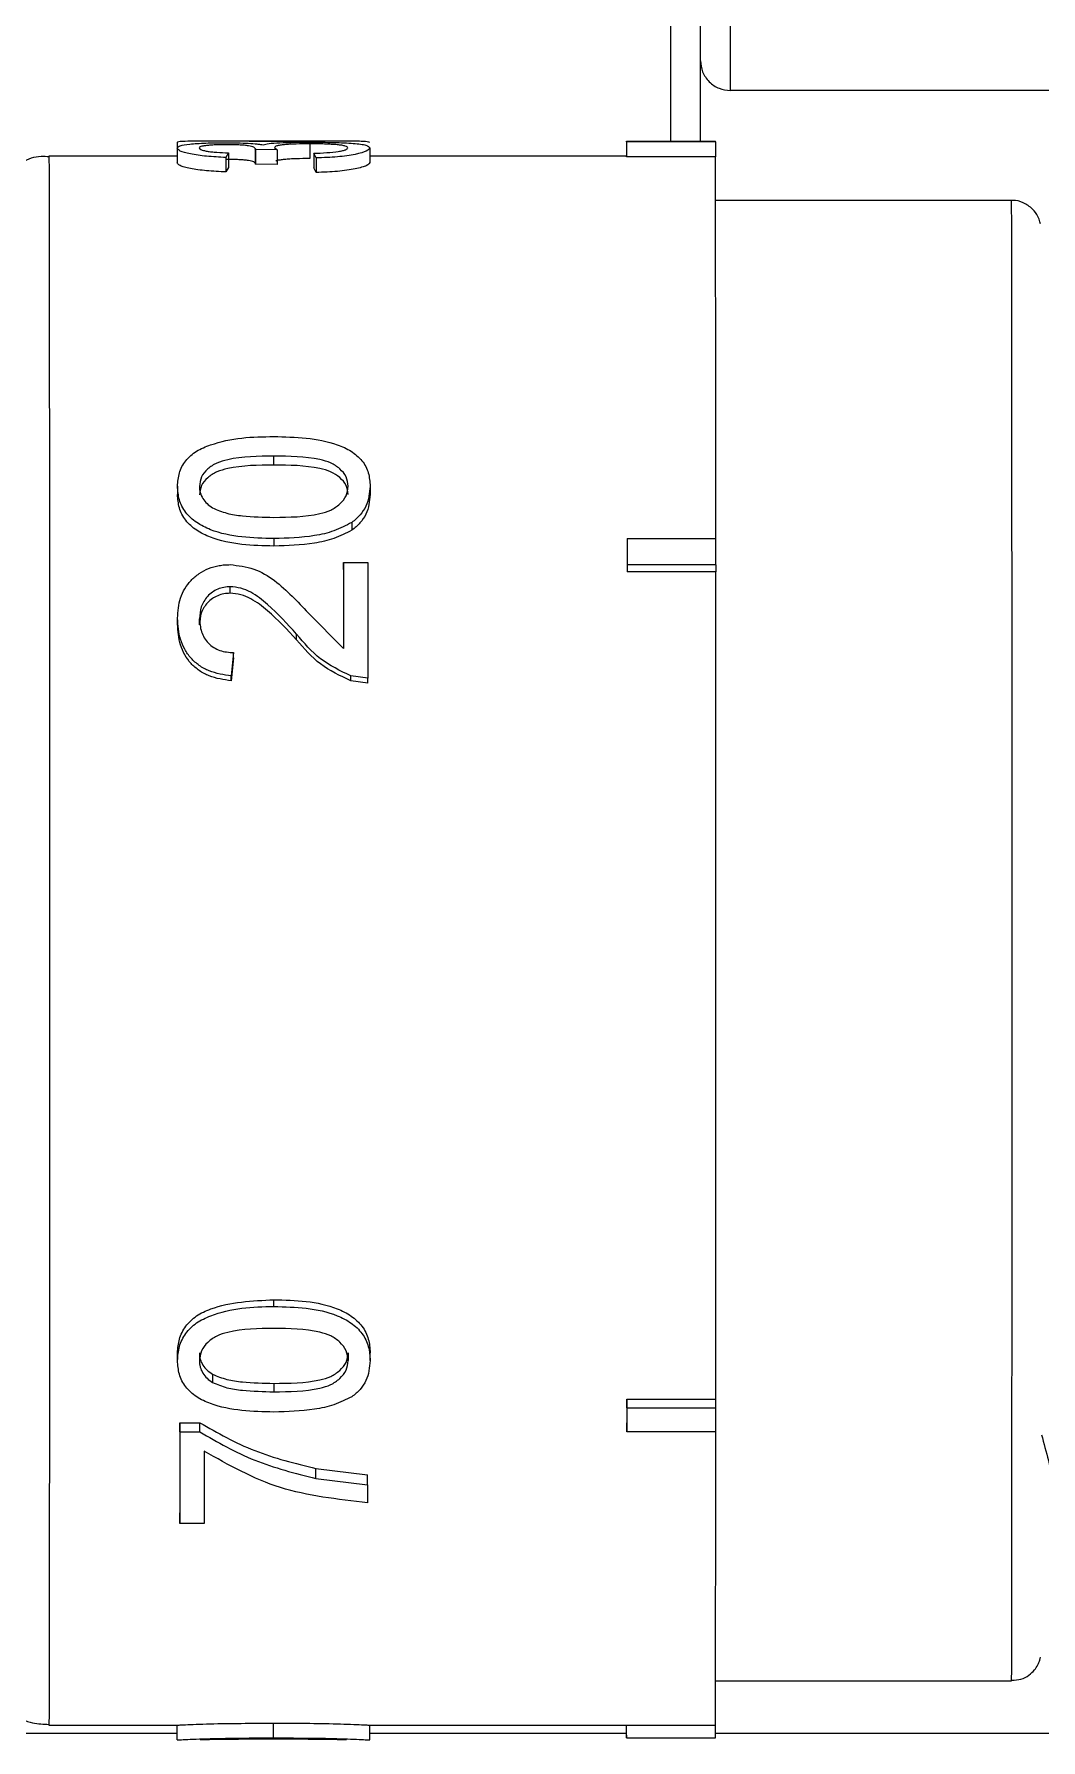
# Model space of a CAD drawing. Extents: x 75 to 2075, y 25 to 1460.
# Drawn here: x 1087.9 to 1144.5, y 648.3 to 744.3 of the extents above; entities that cross this region are included whole.
import ezdxf

# ---------------------------------------------------------------- set-up
doc = ezdxf.new("R2010")
doc.units = 0
doc.header["$LTSCALE"] = 5
doc.linetypes.add('SLD-KATı', pattern=[0])
doc.layers.get('0').update_dxf_attribs({"linetype": 'CONTINUOUS'})

msp = doc.modelspace()

# ---------------------------------------------------------------- linework, layer by layer
at = {"color": 7, "linetype": 'SLD-KATı'}
for p, q in [((1123.705, 738.284), (1123.705, 787.813)), ((1125.372, 738.284), (1125.372, 787.813)), ((1176.882, 741.146), (1127.039, 741.146)), ((1095.919, 737.898), (1095.919, 737.072)), ((1105.336, 738.285), (1097.338, 738.285)), ((1098.801, 737.628), (1098.665, 737.369)), ((1100.31, 737.824), (1100.325, 737.852)), ((1101.545, 737.803), (1100.31, 737.824)), ((1100.31, 737.824), (1100.31, 736.999)), ((1100.325, 737.852), (1100.324, 737.027)), ((1101.398, 737.926), (1101.545, 737.803)), ((1103.388, 738.137), (1103.388, 737.307)), ((1103.741, 737.341), (1103.603, 737.604)), ((1103.603, 737.604), (1103.603, 736.783)), ((1106.757, 737.906), (1106.757, 737.08)), ((1121.205, 738.284), (1126.205, 738.284)), ((1121.205, 738.284), (1121.205, 737.451)), ((1121.207, 738.242), (1121.207, 737.409)), ((1126.207, 738.242), (1121.207, 738.242)), ((1126.207, 738.242), (1126.207, 737.409)), ((1095.919, 737.452), (1088.705, 737.452)), ((1098.665, 737.369), (1098.665, 736.552)), ((1098.801, 736.807), (1098.665, 736.552)), ((1101.544, 736.978), (1100.31, 736.999)), ((1103.741, 736.525), (1103.603, 736.783)), ((1103.741, 737.341), (1103.741, 736.525)), ((1121.205, 737.452), (1106.757, 737.452)), ((1126.207, 737.409), (1121.207, 737.409)), ((1142.872, 734.952), (1126.215, 734.952)), ((1095.94, 718.861), (1095.94, 718.388)), ((1106.779, 718.861), (1106.779, 718.388)), ((1101.365, 715.912), (1101.365, 715.493)), ((1121.232, 715.913), (1121.232, 715.494)), ((1121.232, 715.913), (1126.232, 715.913)), ((1105.271, 714.176), (1105.272, 714.57)), ((1105.272, 714.57), (1106.644, 714.57)), ((1121.233, 714.429), (1121.232, 714.038)), ((1126.232, 714.038), (1121.232, 714.038)), ((1126.233, 714.429), (1121.233, 714.429)), ((1126.233, 714.429), (1126.232, 714.038)), ((1103.288, 711.731), (1105.273, 709.732)), ((1095.943, 711.094), (1095.943, 711.43)), ((1099.099, 709.192), (1098.962, 707.905)), ((1099.099, 709.492), (1098.963, 708.18)), ((1099.099, 709.192), (1099.099, 709.492)), ((1098.962, 707.905), (1098.963, 708.18)), ((1106.645, 707.775), (1105.693, 707.911)), ((1106.646, 708.048), (1105.694, 708.187)), ((1106.645, 707.775), (1106.646, 708.048)), ((1097.176, 670.066), (1097.176, 669.628)), ((1105.545, 670.079), (1105.545, 669.641)), ((1101.359, 668.354), (1101.36, 667.883)), ((1121.23, 667.471), (1126.23, 667.471)), ((1121.23, 666.984), (1121.23, 667.471)), ((1126.23, 666.984), (1126.23, 667.471)), ((1121.23, 666.984), (1126.23, 666.984)), ((1096.076, 666.138), (1097.187, 666.138)), ((1096.077, 665.626), (1096.076, 666.138)), ((1096.077, 665.626), (1097.187, 665.626)), ((1097.187, 665.626), (1097.187, 666.138)), ((1121.23, 665.625), (1121.229, 666.137)), ((1126.23, 665.625), (1121.23, 665.625)), ((1103.73, 663.563), (1106.639, 663.214)), ((1103.73, 663.002), (1106.639, 662.647)), ((1106.639, 662.647), (1106.639, 663.214)), ((1096.073, 660.468), (1096.073, 661.076)), ((1097.445, 660.468), (1096.073, 660.468)), ((1126.215, 651.618), (1142.872, 651.618)), ((1101.341, 648.396), (1101.341, 649.227)), ((1095.915, 648.646), (1032.585, 648.646)), ((1088.705, 649.118), (1095.955, 649.118)), ((1095.915, 648.286), (1095.915, 649.119)), ((1106.715, 649.118), (1126.205, 649.118)), ((1106.753, 648.286), (1106.753, 649.119)), ((1121.202, 648.646), (1106.753, 648.646)), ((1121.202, 648.557), (1121.202, 649.118)), ((1121.203, 648.402), (1121.203, 649.118)), ((1121.203, 648.402), (1126.203, 648.402)), ((1126.203, 648.402), (1126.203, 649.118)), ((1147.772, 648.646), (1126.203, 648.646))]:
    msp.add_line(p, q, dxfattribs=at)
at = {"color": 7, "linetype": 'SLD-KATı', "flags": 128}
for points in [[(1095.913, 738.207), (1095.913, 737.791), (1095.913, 737.375)], [(1098.801, 737.628), (1098.801, 737.217), (1098.801, 736.807)], [(1101.545, 737.803), (1101.544, 737.391), (1101.544, 736.978)], [(1126.231, 715.913), (1126.229, 720.08), (1126.227, 724.248), (1126.224, 727.934), (1126.221, 731.078), (1126.218, 733.633), (1126.214, 735.558), (1126.21, 736.823), (1126.207, 737.409)], [(1105.749, 716.821), (1105.749, 716.603), (1105.748, 716.385)], [(1121.232, 715.913), (1121.232, 715.729), (1121.232, 715.545), (1121.232, 715.36), (1121.232, 715.175), (1121.232, 714.989), (1121.232, 714.803), (1121.233, 714.616), (1121.233, 714.429)], [(1121.232, 715.494), (1121.232, 715.313), (1121.232, 715.133), (1121.232, 714.951), (1121.232, 714.77), (1121.232, 714.587), (1121.232, 714.405), (1121.232, 714.221), (1121.232, 714.038)], [(1126.233, 714.429), (1126.233, 714.616), (1126.232, 714.803), (1126.232, 714.989), (1126.232, 715.175), (1126.232, 715.36), (1126.232, 715.545), (1126.232, 715.729), (1126.232, 715.913)], [(1105.272, 714.57), (1105.272, 713.98), (1105.272, 713.386), (1105.272, 712.787), (1105.272, 712.184), (1105.273, 711.577), (1105.273, 710.966), (1105.273, 710.351), (1105.273, 709.732)], [(1106.644, 714.57), (1106.644, 713.781), (1106.644, 712.983), (1106.644, 712.178), (1106.645, 711.366), (1106.645, 710.546), (1106.645, 709.72), (1106.645, 708.887), (1106.646, 708.048)], [(1105.271, 714.176), (1105.271, 713.597), (1105.272, 713.014), (1105.272, 712.426), (1105.272, 711.834), (1105.272, 711.238), (1105.272, 710.638), (1105.272, 710.035), (1105.273, 709.74)], [(1126.23, 667.471), (1126.232, 672.09), (1126.234, 677.034), (1126.235, 682.225), (1126.235, 687.586), (1126.236, 693.034), (1126.235, 698.486), (1126.235, 703.858), (1126.234, 709.068), (1126.232, 714.038)], [(1102.642, 710.215), (1102.642, 710.374), (1102.643, 710.534)], [(1105.693, 707.911), (1105.693, 708.049), (1105.694, 708.187)], [(1095.941, 669.641), (1095.941, 669.86), (1095.941, 670.079)], [(1106.78, 669.641), (1106.78, 669.86), (1106.779, 670.079)], [(1097.908, 668.867), (1097.908, 668.637), (1097.909, 668.407)], [(1121.23, 667.471), (1121.23, 667.302), (1121.23, 667.134), (1121.23, 666.966), (1121.23, 666.799), (1121.23, 666.633), (1121.229, 666.467), (1121.229, 666.302), (1121.229, 666.137)], [(1121.23, 666.984), (1121.23, 666.812), (1121.23, 666.641), (1121.23, 666.47), (1121.23, 666.3), (1121.23, 666.13), (1121.23, 665.961), (1121.23, 665.793), (1121.23, 665.625)], [(1126.23, 665.625), (1126.23, 665.793), (1126.23, 665.961), (1126.23, 666.13), (1126.23, 666.3), (1126.23, 666.47), (1126.23, 666.641), (1126.23, 666.812), (1126.23, 666.984)], [(1096.076, 666.138), (1096.076, 665.467), (1096.075, 664.806), (1096.075, 664.156), (1096.075, 663.517), (1096.074, 662.889), (1096.074, 662.273), (1096.073, 661.668), (1096.073, 661.076)], [(1096.077, 665.626), (1096.076, 664.942), (1096.076, 664.269), (1096.075, 663.607), (1096.075, 662.955), (1096.075, 662.316), (1096.074, 661.688), (1096.074, 661.072), (1096.073, 660.468)], [(1126.205, 649.118), (1126.207, 649.174), (1126.211, 649.777), (1126.214, 651.034), (1126.218, 652.926), (1126.221, 655.423), (1126.224, 658.49), (1126.227, 662.079), (1126.229, 665.625)], [(1097.448, 664.537), (1097.448, 664.003), (1097.447, 663.475), (1097.447, 662.955), (1097.447, 662.443), (1097.446, 661.938), (1097.446, 661.44), (1097.446, 660.95), (1097.445, 660.468)], [(1103.73, 663.002), (1103.73, 663.283), (1103.73, 663.563)], [(1106.639, 662.647), (1106.639, 662.519), (1106.639, 662.392), (1106.639, 662.265), (1106.639, 662.139), (1106.639, 662.013), (1106.638, 661.888), (1106.638, 661.763), (1106.638, 661.638)]]:
    msp.add_lwpolyline(points, dxfattribs=at)
at = {"color": 8, "linetype": 'SLD-KATı', "flags": 128}
for points in [[(1088.705, 737.452), (1088.707, 737.351), (1088.711, 736.707), (1088.714, 735.476), (1088.718, 733.674), (1088.721, 731.326), (1088.724, 728.464), (1088.726, 725.125), (1088.729, 721.357), (1088.731, 717.208), (1088.733, 712.737), (1088.734, 708.002), (1088.735, 703.068), (1088.736, 698.002), (1088.736, 692.872), (1088.735, 687.747), (1088.735, 682.698), (1088.734, 677.791), (1088.732, 673.094), (1088.731, 668.671), (1088.728, 664.58), (1088.726, 660.877), (1088.723, 657.613), (1088.72, 654.83), (1088.717, 652.568), (1088.714, 650.857), (1088.71, 649.719), (1088.707, 649.171), (1088.705, 649.118)], [(1142.872, 651.618), (1142.873, 651.672), (1142.877, 652.216), (1142.88, 653.336), (1142.883, 655.016), (1142.886, 657.234), (1142.889, 659.958), (1142.892, 663.15), (1142.894, 666.765), (1142.896, 670.752), (1142.898, 675.055), (1142.899, 679.615), (1142.9, 684.366), (1142.9, 689.242), (1142.901, 694.175), (1142.9, 699.096), (1142.9, 703.935), (1142.899, 708.625), (1142.897, 713.099), (1142.895, 717.295), (1142.893, 721.154), (1142.891, 724.622), (1142.888, 727.65), (1142.885, 730.195), (1142.882, 732.223), (1142.879, 733.704), (1142.876, 734.617), (1142.872, 734.95), (1142.872, 734.952)]]:
    msp.add_lwpolyline(points, dxfattribs=at)
at = {"color": 7, "linetype": 'SLD-KATı'}
for centre, radius, start, end in [((1120.29, 738.238), 0.916, 0.24288, 2.90224), ((1125.29, 738.238), 0.916, 0.24288, 2.90224), ((1120.324, 737.406), 0.882, 0.22158, 2.9323), ((1170.14, 648.847), 48.939, 180.33987, 180.52084)]:
    msp.add_arc(centre, radius, start, end, dxfattribs=at)
for points, knots in [([(1127.039, 769.479), (1127.039, 767.625), (1127.039, 763.916), (1127.039, 758.567), (1127.039, 753.637), (1127.039, 749.317), (1127.039, 745.766), (1127.039, 743.147), (1127.039, 741.462), (1127.039, 741.252), (1127.039, 741.146)], [0, 0, 0, 0, 0.125, 0.25, 0.374999, 0.499999, 0.624999, 0.75, 0.875, 1, 1, 1, 1]), ([(1125.372, 742.813), (1125.394, 742.603), (1125.428, 742.281), (1125.636, 741.893), (1125.851, 741.626), (1126.118, 741.41), (1126.506, 741.203), (1126.829, 741.168), (1127.039, 741.146)], [0, 0, 0, 0, 0.239472, 0.368373, 0.499994, 0.631653, 0.760542, 1, 1, 1, 1]), ([(1101.339, 738.277), (1100.734, 738.277), (1099.524, 738.278), (1098.025, 738.284), (1096.966, 738.286), (1096.334, 738.279), (1095.967, 738.256), (1095.931, 738.223), (1095.913, 738.207)], [0, 0, 0, 0, 0.24892, 0.497499, 0.622366, 0.74757, 0.873484, 1, 1, 1, 1]), ([(1095.919, 737.898), (1095.953, 737.945), (1096.019, 738.04), (1096.488, 738.119), (1097.034, 738.161), (1097.527, 738.182), (1098.067, 738.195), (1098.447, 738.197), (1098.637, 738.197)], [0, 0, 0, 0, 0.251751, 0.502306, 0.626191, 0.751867, 0.876198, 1, 1, 1, 1]), ([(1098.665, 737.369), (1098.293, 737.388), (1097.548, 737.425), (1096.613, 737.561), (1096.01, 737.736), (1095.949, 737.844), (1095.919, 737.898)], [0, 0, 0, 0, 0.248382, 0.497311, 0.74784, 1, 1, 1, 1]), ([(1098.683, 738.089), (1098.473, 738.087), (1098.156, 738.084), (1097.792, 738.063), (1097.558, 738.041), (1097.37, 738.014), (1097.194, 737.97), (1097.17, 737.93), (1097.154, 737.903)], [0, 0, 0, 0, 0.246979, 0.372825, 0.496618, 0.624055, 0.748075, 1, 1, 1, 1]), ([(1097.154, 737.903), (1097.171, 737.873), (1097.197, 737.826), (1097.394, 737.764), (1097.595, 737.722), (1097.852, 737.686), (1098.248, 737.649), (1098.581, 737.637), (1098.801, 737.628)], [0, 0, 0, 0, 0.251606, 0.378458, 0.502801, 0.624411, 0.752143, 1, 1, 1, 1]), ([(1098.637, 738.197), (1098.865, 738.196), (1099.322, 738.194), (1099.944, 738.173), (1100.356, 738.142), (1100.61, 738.109), (1100.71, 738.09), (1100.761, 738.08)], [0, 0, 0, 0, 0.248242, 0.497264, 0.747617, 0.873651, 1, 1, 1, 1]), ([(1100.325, 737.852), (1100.306, 737.885), (1100.269, 737.951), (1100.014, 738.016), (1099.708, 738.056), (1099.4, 738.076), (1099.106, 738.085), (1098.866, 738.089), (1098.744, 738.089), (1098.683, 738.089)], [0, 0, 0, 0, 0.25192, 0.50289, 0.626559, 0.752115, 0.875986, 0.937991, 1, 1, 1, 1]), ([(1100.761, 738.08), (1100.851, 738.107), (1101.032, 738.159), (1101.667, 738.203), (1102.491, 738.226), (1103.096, 738.228), (1103.398, 738.229)], [0, 0, 0, 0, 0.252257, 0.502583, 0.751404, 1, 1, 1, 1]), ([(1105.722, 738.284), (1105.395, 738.284), (1104.741, 738.284), (1103.247, 738.278), (1102.102, 738.277), (1101.339, 738.277)], [0, 0, 0, 0, 0.250377, 0.500477, 1, 1, 1, 1]), ([(1103.388, 738.137), (1103.123, 738.136), (1102.724, 738.133), (1102.252, 738.111), (1101.948, 738.088), (1101.697, 738.057), (1101.454, 738.008), (1101.42, 737.958), (1101.398, 737.926)], [0, 0, 0, 0, 0.247256, 0.371819, 0.496881, 0.622209, 0.748289, 1, 1, 1, 1]), ([(1105.523, 737.912), (1105.5, 737.948), (1105.466, 738.001), (1105.202, 738.054), (1104.931, 738.086), (1104.599, 738.11), (1104.096, 738.133), (1103.671, 738.136), (1103.388, 738.137)], [0, 0, 0, 0, 0.251709, 0.378686, 0.50301, 0.627342, 0.752573, 1, 1, 1, 1]), ([(1103.398, 738.229), (1103.854, 738.227), (1104.539, 738.223), (1105.328, 738.196), (1105.84, 738.165), (1106.259, 738.122), (1106.664, 738.046), (1106.72, 737.962), (1106.757, 737.906)], [0, 0, 0, 0, 0.24699, 0.371253, 0.49671, 0.622061, 0.748198, 1, 1, 1, 1]), ([(1103.603, 737.604), (1103.851, 737.615), (1104.347, 737.637), (1104.915, 737.692), (1105.248, 737.754), (1105.475, 737.825), (1105.504, 737.878), (1105.523, 737.912)], [0, 0, 0, 0, 0.2485352, 0.4970658, 0.6214182, 0.7482114, 1, 1, 1, 1]), ([(1106.757, 737.906), (1106.725, 737.848), (1106.659, 737.731), (1105.988, 737.54), (1104.976, 737.387), (1104.153, 737.356), (1103.741, 737.341)], [0, 0, 0, 0, 0.2522869, 0.5029381, 0.7519599, 1, 1, 1, 1]), ([(1106.752, 738.207), (1106.715, 738.23), (1106.661, 738.264), (1106.257, 738.278), (1105.974, 738.283), (1105.806, 738.284), (1105.722, 738.284)], [0, 0, 0, 0, 0.500318, 0.750429, 0.875334, 1, 1, 1, 1]), ([(1088.716, 737.4), (1088.567, 737.414), (1088.038, 737.462), (1087.341, 737.224), (1086.906, 736.896), (1086.775, 736.797)], [0, 0, 0, 0, 0.214737, 0.763338, 1, 1, 1, 1]), ([(1098.665, 736.552), (1098.294, 736.571), (1097.552, 736.607), (1096.768, 736.719), (1096.318, 736.825), (1095.993, 736.939), (1095.949, 737.019), (1095.919, 737.072)], [0, 0, 0, 0, 0.2501662, 0.4996178, 0.6244058, 0.750182, 1, 1, 1, 1]), ([(1100.324, 737.027), (1100.306, 737.059), (1100.269, 737.124), (1100.013, 737.187), (1099.707, 737.227), (1099.399, 737.247), (1099.106, 737.255), (1098.866, 737.259), (1098.744, 737.259), (1098.683, 737.259)], [0, 0, 0, 0, 0.250036, 0.499827, 0.623478, 0.749659, 0.874655, 0.937316, 1, 1, 1, 1]), ([(1103.388, 737.307), (1103.123, 737.305), (1102.725, 737.302), (1102.253, 737.281), (1101.947, 737.258), (1101.7, 737.228), (1101.515, 737.195), (1101.489, 737.166), (1101.477, 737.154)], [0, 0, 0, 0, 0.293091, 0.440245, 0.587434, 0.734389, 0.881716, 1, 1, 1, 1]), ([(1106.757, 737.08), (1106.725, 737.022), (1106.677, 736.937), (1106.316, 736.813), (1105.822, 736.697), (1104.971, 736.57), (1104.152, 736.54), (1103.741, 736.525)], [0, 0, 0, 0, 0.249904, 0.374335, 0.500565, 0.750091, 1, 1, 1, 1]), ([(1144.497, 733.639), (1144.489, 733.678), (1144.461, 733.813), (1144.335, 734.117), (1144.045, 734.518), (1143.552, 734.835), (1143.104, 734.982), (1142.869, 734.939), (1142.831, 734.933)], [0, 0, 0, 0, 0.0546643, 0.1928688, 0.4191332, 0.6900754, 0.9501372, 1, 1, 1, 1]), ([(1095.94, 718.861), (1095.96, 719.114), (1095.998, 719.619), (1096.36, 720.314), (1096.979, 720.87), (1098.066, 721.316), (1099.542, 721.634), (1100.756, 721.649), (1101.363, 721.657)], [0, 0, 0, 0, 0.126494, 0.252552, 0.37766, 0.502458, 0.751108, 1, 1, 1, 1]), ([(1101.363, 721.657), (1101.967, 721.644), (1103.176, 721.619), (1104.673, 721.342), (1105.731, 720.858), (1106.364, 720.316), (1106.726, 719.619), (1106.761, 719.114), (1106.779, 718.861)], [0, 0, 0, 0, 0.248904, 0.497482, 0.622309, 0.747528, 0.873472, 1, 1, 1, 1]), ([(1101.359, 720.558), (1100.481, 720.55), (1099.383, 720.541), (1098.135, 720.19), (1097.617, 719.854), (1097.236, 719.396), (1097.196, 719.032), (1097.175, 718.849)], [0, 0, 0, 0, 0.49795, 0.622748, 0.747951, 0.873657, 1, 1, 1, 1]), ([(1101.358, 720.053), (1101.358, 720.137), (1101.359, 720.306), (1101.359, 720.474), (1101.359, 720.558)], [0, 0, 0, 0, 0.499965, 1, 1, 1, 1]), ([(1105.544, 718.861), (1105.521, 719.043), (1105.474, 719.406), (1105.089, 719.858), (1104.576, 720.197), (1103.327, 720.539), (1102.233, 720.55), (1101.359, 720.558)], [0, 0, 0, 0, 0.12624, 0.25197, 0.37716, 0.50198, 1, 1, 1, 1]), ([(1101.358, 720.053), (1100.481, 720.045), (1099.384, 720.036), (1098.136, 719.692), (1097.618, 719.363), (1097.236, 718.914), (1097.195, 718.555), (1097.175, 718.375)], [0, 0, 0, 0, 0.500475, 0.62562, 0.750582, 0.875281, 1, 1, 1, 1]), ([(1105.544, 718.388), (1105.52, 718.566), (1105.473, 718.924), (1105.087, 719.367), (1104.574, 719.699), (1103.325, 720.035), (1102.233, 720.045), (1101.358, 720.053)], [0, 0, 0, 0, 0.124628, 0.249367, 0.374296, 0.499472, 1, 1, 1, 1]), ([(1101.365, 715.912), (1100.76, 715.926), (1099.55, 715.955), (1098.051, 716.26), (1096.993, 716.789), (1096.36, 717.369), (1095.994, 718.097), (1095.958, 718.606), (1095.94, 718.861)], [0, 0, 0, 0, 0.2489212, 0.4975018, 0.6223677, 0.7475689, 0.8734885, 1, 1, 1, 1]), ([(1101.365, 715.493), (1100.76, 715.507), (1099.551, 715.535), (1098.053, 715.834), (1096.994, 716.352), (1096.361, 716.921), (1095.994, 717.637), (1095.958, 718.137), (1095.94, 718.388)], [0, 0, 0, 0, 0.250528, 0.500424, 0.625487, 0.750233, 0.874982, 1, 1, 1, 1]), ([(1097.175, 718.849), (1097.177, 718.79), (1097.181, 718.674), (1097.227, 718.443), (1097.348, 718.166), (1097.587, 717.871), (1097.802, 717.718), (1097.909, 717.642)], [0, 0, 0, 0, 0.125738, 0.251352, 0.501734, 0.751262, 1, 1, 1, 1]), ([(1101.361, 717.109), (1102.235, 717.119), (1103.328, 717.131), (1104.579, 717.49), (1105.088, 717.848), (1105.478, 718.312), (1105.522, 718.678), (1105.544, 718.861)], [0, 0, 0, 0, 0.497975, 0.622796, 0.747993, 0.873719, 1, 1, 1, 1]), ([(1106.779, 718.388), (1106.742, 718.013), (1106.687, 717.45), (1106.283, 716.872), (1106, 716.576), (1105.832, 716.449), (1105.748, 716.385)], [0, 0, 0, 0, 0.498805, 0.749135, 0.874549, 1, 1, 1, 1]), ([(1106.779, 718.861), (1106.742, 718.48), (1106.688, 717.908), (1106.284, 717.317), (1106.001, 717.016), (1105.833, 716.886), (1105.749, 716.821)], [0, 0, 0, 0, 0.500314, 0.750433, 0.875336, 1, 1, 1, 1]), ([(1097.909, 717.642), (1098.175, 717.531), (1098.708, 717.309), (1099.885, 717.143), (1100.77, 717.123), (1101.361, 717.109)], [0, 0, 0, 0, 0.24991, 0.500007, 1, 1, 1, 1]), ([(1105.749, 716.821), (1105.422, 716.65), (1104.768, 716.307), (1103.273, 715.975), (1102.128, 715.937), (1101.365, 715.912)], [0, 0, 0, 0, 0.250382, 0.500477, 1, 1, 1, 1]), ([(1105.748, 716.385), (1105.421, 716.217), (1104.765, 715.88), (1103.271, 715.554), (1102.127, 715.517), (1101.365, 715.493)], [0, 0, 0, 0, 0.249679, 0.499806, 1, 1, 1, 1]), ([(1095.943, 711.43), (1095.969, 711.816), (1096.008, 712.395), (1096.33, 713.101), (1096.685, 713.569), (1097.142, 713.954), (1097.677, 714.248), (1098.176, 714.384), (1098.586, 714.441), (1098.793, 714.445), (1098.896, 714.447)], [0, 0, 0, 0, 0.251685, 0.377471, 0.502792, 0.627926, 0.752074, 0.876012, 0.938008, 1, 1, 1, 1]), ([(1098.896, 714.447), (1099.354, 714.396), (1100.272, 714.293), (1101.81, 713.329), (1102.696, 712.371), (1103.288, 711.731)], [0, 0, 0, 0, 0.24774, 0.497427, 1, 1, 1, 1]), ([(1098.91, 713.203), (1098.788, 713.197), (1098.544, 713.184), (1098.199, 713.078), (1097.887, 712.901), (1097.622, 712.667), (1097.414, 712.385), (1097.216, 711.97), (1097.193, 711.629), (1097.178, 711.402)], [0, 0, 0, 0, 0.123837, 0.247746, 0.367662, 0.497109, 0.6225, 0.748245, 1, 1, 1, 1]), ([(1098.909, 712.834), (1098.787, 712.828), (1098.544, 712.816), (1098.199, 712.711), (1097.887, 712.538), (1097.622, 712.309), (1097.413, 712.032), (1097.216, 711.625), (1097.193, 711.29), (1097.178, 711.066)], [0, 0, 0, 0, 0.125082, 0.250037, 0.370556, 0.500161, 0.625222, 0.750284, 1, 1, 1, 1]), ([(1098.909, 712.834), (1098.909, 712.896), (1098.909, 713.019), (1098.91, 713.141), (1098.91, 713.203)], [0, 0, 0, 0, 0.500026, 1, 1, 1, 1]), ([(1102.642, 710.215), (1102.117, 710.779), (1101.33, 711.626), (1100.252, 712.461), (1099.514, 712.78), (1099.111, 712.816), (1098.909, 712.834)], [0, 0, 0, 0, 0.500538, 0.750309, 0.875277, 1, 1, 1, 1]), ([(1102.643, 710.534), (1102.118, 711.109), (1101.333, 711.97), (1100.254, 712.822), (1099.516, 713.148), (1099.111, 713.185), (1098.91, 713.203)], [0, 0, 0, 0, 0.501959, 0.751701, 0.876139, 1, 1, 1, 1]), ([(1098.963, 708.18), (1098.539, 708.246), (1097.9, 708.344), (1097.153, 708.751), (1096.683, 709.169), (1096.326, 709.675), (1096.007, 710.429), (1095.969, 711.03), (1095.943, 711.43)], [0, 0, 0, 0, 0.247423, 0.372879, 0.496725, 0.621593, 0.748063, 1, 1, 1, 1]), ([(1098.962, 707.905), (1098.539, 707.969), (1097.901, 708.065), (1097.153, 708.464), (1096.686, 708.872), (1096.327, 709.367), (1096.007, 710.108), (1095.968, 710.701), (1095.943, 711.094)], [0, 0, 0, 0, 0.24968, 0.37584, 0.499869, 0.622422, 0.750111, 1, 1, 1, 1]), ([(1097.178, 711.402), (1097.195, 711.155), (1097.22, 710.784), (1097.436, 710.328), (1097.666, 710.023), (1097.964, 709.774), (1098.438, 709.545), (1098.835, 709.513), (1099.099, 709.492)], [0, 0, 0, 0, 0.252032, 0.377944, 0.503431, 0.628366, 0.752786, 1, 1, 1, 1]), ([(1097.178, 711.066), (1097.178, 711.122), (1097.178, 711.234), (1097.178, 711.346), (1097.178, 711.402)], [0, 0, 0, 0, 0.500024, 1, 1, 1, 1]), ([(1105.693, 707.911), (1105.095, 708.191), (1103.894, 708.753), (1103.06, 709.727), (1102.642, 710.215)], [0, 0, 0, 0, 0.498737, 1, 1, 1, 1]), ([(1105.694, 708.187), (1105.095, 708.473), (1103.89, 709.049), (1103.06, 710.037), (1102.643, 710.534)], [0, 0, 0, 0, 0.497397, 1, 1, 1, 1]), ([(1095.941, 670.079), (1095.96, 670.338), (1096, 670.855), (1096.363, 671.592), (1096.984, 672.192), (1098.61, 672.937), (1100.142, 673.008), (1101.366, 673.064)], [0, 0, 0, 0, 0.125358, 0.250581, 0.375577, 0.50098, 1, 1, 1, 1]), ([(1095.941, 669.641), (1095.961, 669.904), (1096, 670.431), (1096.362, 671.181), (1096.982, 671.794), (1098.069, 672.294), (1099.545, 672.657), (1100.759, 672.674), (1101.366, 672.682)], [0, 0, 0, 0, 0.126498, 0.25255, 0.377657, 0.502457, 0.751109, 1, 1, 1, 1]), ([(1101.366, 673.064), (1101.97, 673.05), (1103.178, 673.021), (1104.673, 672.711), (1105.731, 672.179), (1106.364, 671.594), (1106.727, 670.854), (1106.762, 670.337), (1106.779, 670.079)], [0, 0, 0, 0, 0.250515, 0.500406, 0.625436, 0.750206, 0.874977, 1, 1, 1, 1]), ([(1101.366, 672.682), (1101.366, 672.746), (1101.366, 672.873), (1101.366, 673), (1101.366, 673.064)], [0, 0, 0, 0, 0.500027, 1, 1, 1, 1]), ([(1101.366, 672.682), (1101.971, 672.668), (1103.18, 672.639), (1104.676, 672.322), (1105.734, 671.78), (1106.366, 671.183), (1106.728, 670.43), (1106.763, 669.904), (1106.78, 669.641)], [0, 0, 0, 0, 0.248904, 0.497484, 0.622314, 0.747527, 0.873469, 1, 1, 1, 1]), ([(1049.822, 601.173), (1048.959, 602.838), (1047.473, 605.704), (1045.949, 609.579), (1045.126, 612.648), (1044.9, 615.007), (1045.238, 616.75), (1045.843, 617.808), (1046.719, 618.58), (1048.073, 619.218), (1051.065, 619.853), (1055.841, 619.687), (1062.08, 618.733), (1069.321, 617.209), (1077.511, 615.234), (1086.581, 613.023), (1095.458, 611.036), (1103.478, 609.548), (1110.903, 608.564), (1117.577, 608.108), (1123.5, 608.236), (1128.329, 608.833), (1132.221, 609.707), (1135.839, 610.962), (1139.249, 612.685), (1142.45, 614.986), (1145.457, 618.08), (1148.185, 622.29), (1150.055, 627.172), (1151.179, 632.483), (1151.686, 638.121), (1151.591, 644.13), (1150.991, 650.459), (1149.945, 657.062), (1148.39, 664.392), (1146.993, 669.477), (1146.267, 672.118)], [0, 0, 0, 0, 0.030766, 0.052959, 0.068707, 0.083954, 0.093291, 0.100758, 0.108437, 0.118073, 0.130256, 0.166147, 0.203256, 0.240101, 0.294149, 0.347606, 0.399157, 0.448762, 0.485915, 0.525654, 0.561854, 0.585853, 0.607622, 0.628869, 0.650025, 0.671379, 0.694295, 0.721167, 0.753567, 0.77945, 0.809839, 0.845906, 0.877498, 0.913687, 0.955168, 1, 1, 1, 1]), ([(1101.361, 671.45), (1100.483, 671.441), (1099.385, 671.43), (1098.137, 671.047), (1097.619, 670.685), (1097.238, 670.197), (1097.197, 669.818), (1097.176, 669.628)], [0, 0, 0, 0, 0.497949, 0.622749, 0.747949, 0.873667, 1, 1, 1, 1]), ([(1105.545, 669.641), (1105.522, 669.83), (1105.476, 670.208), (1105.09, 670.689), (1104.578, 671.055), (1103.33, 671.428), (1102.236, 671.44), (1101.361, 671.45)], [0, 0, 0, 0, 0.126234, 0.251974, 0.377161, 0.501982, 1, 1, 1, 1]), ([(1101.364, 666.742), (1100.758, 666.755), (1099.549, 666.782), (1098.05, 667.067), (1096.992, 667.572), (1096.36, 668.134), (1095.995, 668.857), (1095.959, 669.379), (1095.941, 669.641)], [0, 0, 0, 0, 0.248921, 0.497501, 0.62237, 0.747567, 0.873491, 1, 1, 1, 1]), ([(1097.176, 670.066), (1097.177, 670.007), (1097.181, 669.889), (1097.227, 669.657), (1097.348, 669.38), (1097.587, 669.09), (1097.801, 668.941), (1097.908, 668.867)], [0, 0, 0, 0, 0.125158, 0.250296, 0.500017, 0.749922, 1, 1, 1, 1]), ([(1097.176, 669.628), (1097.178, 669.568), (1097.181, 669.448), (1097.228, 669.211), (1097.348, 668.93), (1097.587, 668.634), (1097.802, 668.482), (1097.909, 668.407)], [0, 0, 0, 0, 0.125759, 0.251366, 0.501725, 0.751271, 1, 1, 1, 1]), ([(1101.359, 668.354), (1102.233, 668.363), (1103.325, 668.374), (1104.577, 668.719), (1105.086, 669.066), (1105.477, 669.523), (1105.522, 669.893), (1105.545, 670.079)], [0, 0, 0, 0, 0.5004837, 0.6256604, 0.7505959, 0.8753219, 1, 1, 1, 1]), ([(1101.36, 667.883), (1102.234, 667.892), (1103.327, 667.904), (1104.579, 668.256), (1105.088, 668.61), (1105.478, 669.076), (1105.523, 669.452), (1105.545, 669.641)], [0, 0, 0, 0, 0.497978, 0.622799, 0.747989, 0.873715, 1, 1, 1, 1]), ([(1106.78, 669.641), (1106.743, 669.251), (1106.688, 668.666), (1106.284, 668.086), (1106, 667.792), (1105.832, 667.667), (1105.748, 667.604)], [0, 0, 0, 0, 0.5003226, 0.7504336, 0.8753388, 1, 1, 1, 1]), ([(1097.908, 668.867), (1098.174, 668.76), (1098.708, 668.545), (1099.884, 668.386), (1100.769, 668.367), (1101.359, 668.354)], [0, 0, 0, 0, 0.249414, 0.499567, 1, 1, 1, 1]), ([(1097.909, 668.407), (1098.175, 668.297), (1098.707, 668.078), (1099.884, 667.916), (1100.769, 667.896), (1101.36, 667.883)], [0, 0, 0, 0, 0.249912, 0.500005, 1, 1, 1, 1]), ([(1105.748, 667.604), (1105.42, 667.44), (1104.766, 667.112), (1103.271, 666.8), (1102.126, 666.765), (1101.364, 666.742)], [0, 0, 0, 0, 0.250375, 0.500478, 1, 1, 1, 1]), ([(1097.187, 666.138), (1098.19, 665.57), (1100.197, 664.434), (1102.552, 663.853), (1103.73, 663.563)], [0, 0, 0, 0, 0.499845, 1, 1, 1, 1]), ([(1097.187, 665.626), (1098.189, 665.047), (1100.192, 663.892), (1102.552, 663.299), (1103.73, 663.002)], [0, 0, 0, 0, 0.500628, 1, 1, 1, 1]), ([(1144.558, 665.464), (1144.817, 664.497), (1145.738, 661.059), (1146.822, 655.52), (1147.765, 649.272), (1148.208, 644.179), (1148.317, 640.068), (1148.182, 636.168), (1147.729, 632.106), (1146.701, 627.663), (1144.961, 623.382), (1142.382, 619.53), (1138.968, 616.401), (1134.881, 614.107), (1130.37, 612.615), (1124.05, 611.513), (1116.044, 611.41), (1106.336, 612.431), (1096.637, 614.18), (1086.905, 616.37), (1076.881, 618.821), (1068.235, 620.888), (1061.239, 622.247), (1056.61, 622.897), (1052.406, 623.15), (1048.894, 622.906), (1045.975, 622.01), (1044.03, 620.784), (1042.838, 619.332), (1042.124, 617.876), (1041.766, 616.484), (1041.632, 614.87), (1041.729, 613.059), (1042.161, 610.72), (1043.075, 607.729), (1044.637, 603.915), (1046.073, 601.156), (1046.888, 599.59)], [0, 0, 0, 0, 0.016921, 0.060134, 0.095196, 0.123538, 0.146335, 0.164531, 0.189355, 0.215226, 0.241406, 0.267337, 0.293736, 0.320474, 0.34814, 0.37629, 0.432406, 0.487557, 0.547094, 0.60518, 0.662402, 0.728844, 0.761843, 0.789786, 0.813008, 0.838288, 0.85338, 0.868855, 0.880393, 0.887861, 0.898271, 0.906303, 0.916665, 0.930026, 0.947391, 0.970131, 1, 1, 1, 1]), ([(1106.638, 661.638), (1104.948, 661.826), (1101.559, 662.202), (1098.821, 663.757), (1097.448, 664.537)], [0, 0, 0, 0, 0.498763, 1, 1, 1, 1]), ([(1142.898, 651.642), (1143.068, 651.65), (1143.409, 651.666), (1143.838, 651.903), (1144.153, 652.195), (1144.349, 652.492), (1144.457, 652.746), (1144.489, 652.89), (1144.501, 652.944)], [0, 0, 0, 0, 0.224417, 0.449773, 0.635802, 0.793047, 0.92234, 1, 1, 1, 1]), ([(1086.756, 649.748), (1086.757, 649.747), (1087.024, 649.476), (1087.715, 649.203), (1088.401, 649.171), (1088.708, 649.157)], [0, 0, 0, 0, 0.000808, 0.552334, 1, 1, 1, 1]), ([(1095.955, 649.12), (1095.97, 649.12), (1096.008, 649.12), (1096.341, 649.139), (1096.958, 649.167), (1098.587, 649.214), (1100.117, 649.221), (1101.341, 649.227)], [0, 0, 0, 0, 0.082989, 0.214286, 0.345332, 0.47681, 1, 1, 1, 1]), ([(1101.341, 649.227), (1101.945, 649.226), (1103.154, 649.224), (1104.648, 649.2), (1105.707, 649.167), (1106.335, 649.139), (1106.668, 649.12), (1106.702, 649.12), (1106.715, 649.12)], [0, 0, 0, 0, 0.262613, 0.524573, 0.655639, 0.786432, 0.917234, 1, 1, 1, 1]), ([(1095.915, 648.286), (1095.934, 648.286), (1095.974, 648.285), (1096.337, 648.306), (1096.956, 648.335), (1098.044, 648.366), (1099.52, 648.393), (1100.734, 648.395), (1101.341, 648.396)], [0, 0, 0, 0, 0.126499, 0.252547, 0.377658, 0.502458, 0.751109, 1, 1, 1, 1]), ([(1101.335, 648.319), (1100.458, 648.318), (1099.361, 648.318), (1098.11, 648.303), (1097.599, 648.293), (1097.264, 648.285), (1097.225, 648.286), (1097.212, 648.286)], [0, 0, 0, 0, 0.53453, 0.668501, 0.802902, 0.937848, 1, 1, 1, 1]), ([(1105.455, 648.286), (1105.441, 648.286), (1105.398, 648.285), (1105.059, 648.293), (1104.553, 648.303), (1103.302, 648.318), (1102.209, 648.319), (1101.335, 648.319)], [0, 0, 0, 0, 0.064674, 0.199268, 0.333273, 0.466892, 1, 1, 1, 1]), ([(1101.341, 648.396), (1101.946, 648.394), (1103.154, 648.392), (1104.65, 648.368), (1105.708, 648.334), (1106.34, 648.306), (1106.702, 648.285), (1106.736, 648.286), (1106.753, 648.286)], [0, 0, 0, 0, 0.248905, 0.497484, 0.622313, 0.747533, 0.873476, 1, 1, 1, 1])]:
    msp.add_open_spline(points, degree=3, knots=knots, dxfattribs=at)

doc.saveas('drawing.dxf')
